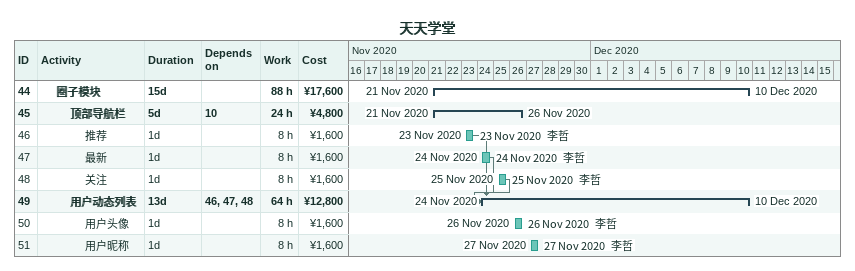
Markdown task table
天天学堂

| ID | Level | Task | Duration | Start | Finish | Predecessors | Resources | Work (h) | Cost (¥) |
|---|---|---|---|---|---|---|---|---|---|
| 44 | 2 | **圈子模块** | 15d | 2020-11-21 | 2020-12-10 |  |  | 88 | 17600 |
| 45 | 3 | **顶部导航栏** | 5d | 2020-11-21 | 2020-11-26 | 10 |  | 24 | 4800 |
| 46 | 4 | 推荐 | 1d | 2020-11-23 | 2020-11-23 |  | 李哲 | 8 | 1600 |
| 47 | 4 | 最新 | 1d | 2020-11-24 | 2020-11-24 |  | 李哲 | 8 | 1600 |
| 48 | 4 | 关注 | 1d | 2020-11-25 | 2020-11-25 |  | 李哲 | 8 | 1600 |
| 49 | 3 | **用户动态列表** | 13d | 2020-11-24 | 2020-12-10 | 46, 47, 48 |  | 64 | 12800 |
| 50 | 4 | 用户头像 | 1d | 2020-11-26 | 2020-11-26 |  | 李哲 | 8 | 1600 |
| 51 | 4 | 用户昵称 | 1d | 2020-11-27 | 2020-11-27 |  | 李哲 | 8 | 1600 |
